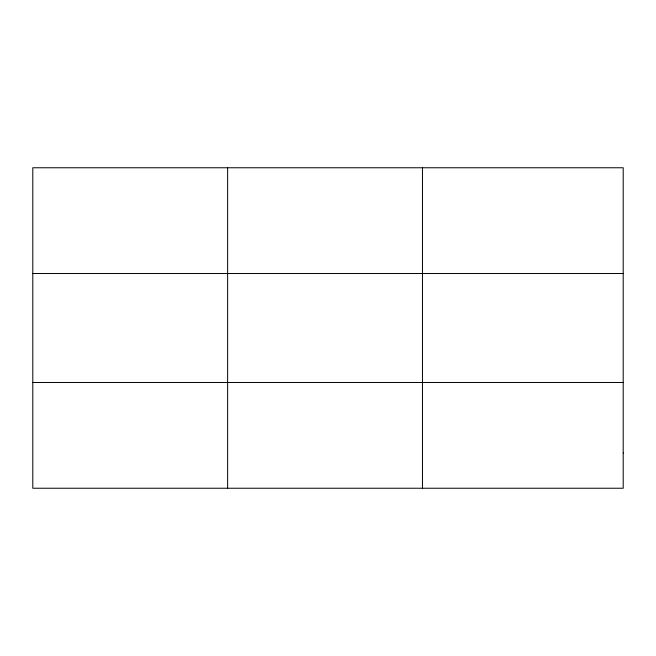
<?xml version="1.0" encoding="UTF-8"?>
<svg xmlns="http://www.w3.org/2000/svg" width="656" height="656" viewBox="0 0 656 656"><rect width="100%" height="100%" fill="white"/><g stroke="black" fill="none" stroke-linecap="round" stroke-linejoin="round"><path stroke-width="0.98" d="M227.632 488.236L227.632 167.764M422.464 488.236L422.464 167.764M32.8 273.519L623.2 273.519M32.8 382.481L623.2 382.481M623.2 452.984L623.2 488.236L32.8 488.236L32.8 167.764L623.2 167.764L623.2 452.984"/></g></svg>
